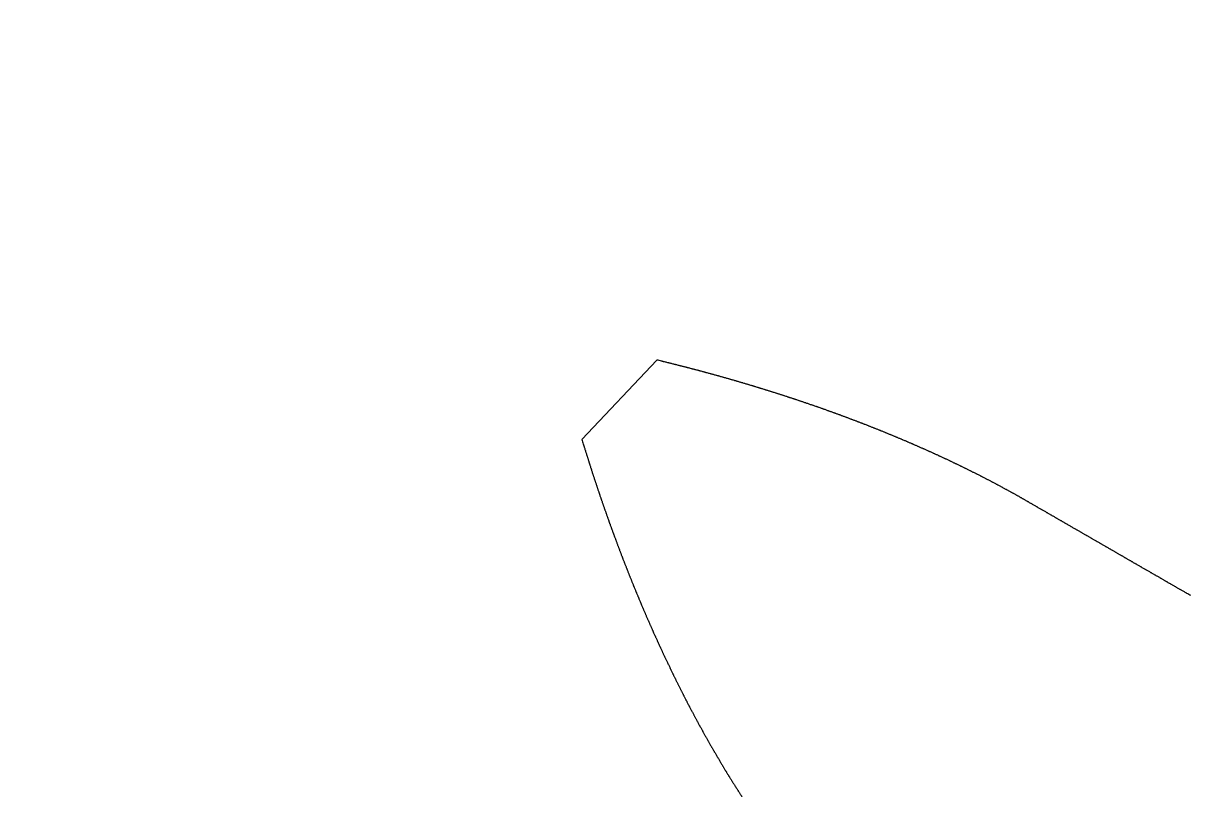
# Model space of a CAD drawing. Header units: millimetres. Extents: x -99 to 99, y -114 to 99.
# Drawn here: x -72.52 to -46.04, y 46.81 to 64.21 of the extents above; entities that cross this region are included whole.
import ezdxf

# ---------------------------------------------------------------- set-up
doc = ezdxf.new("R2010")
doc.units = ezdxf.units.MM

msp = doc.modelspace()

# ---------------------------------------------------------------- linework, layer by layer
at = {"color": 7, "linetype": 'Continuous', "lineweight": 25}
msp.add_line((-58.15, 56.567), (-59.852, 54.763), dxfattribs=at)
msp.add_circle((0, 0), 99, dxfattribs=at)
for points, knots in [([(-46.044, 51.22), (-46.073, 51.236), (-46.101, 51.253), (-46.129, 51.269), (-46.135, 51.273), (-46.148, 51.28), (-46.166, 51.291), (-46.179, 51.298), (-46.185, 51.302), (-46.204, 51.312), (-46.223, 51.323), (-46.242, 51.334), (-46.248, 51.338), (-46.26, 51.345), (-46.279, 51.356), (-46.292, 51.363), (-46.298, 51.367), (-46.317, 51.377), (-46.335, 51.388), (-46.354, 51.399), (-46.361, 51.403), (-46.373, 51.41), (-46.392, 51.421), (-46.404, 51.428), (-46.411, 51.432), (-46.429, 51.442), (-46.448, 51.453), (-46.467, 51.464), (-46.473, 51.468), (-46.486, 51.475), (-46.504, 51.486), (-46.517, 51.493), (-46.523, 51.497), (-46.542, 51.508), (-46.561, 51.518), (-46.58, 51.529), (-46.586, 51.533), (-46.598, 51.54), (-46.617, 51.551), (-46.63, 51.558), (-46.636, 51.562), (-46.655, 51.573), (-46.673, 51.583), (-46.692, 51.594), (-46.698, 51.598), (-46.711, 51.605), (-46.73, 51.616), (-46.742, 51.623), (-46.748, 51.627), (-46.767, 51.638), (-46.786, 51.648), (-46.805, 51.659), (-46.811, 51.663), (-46.823, 51.67), (-46.842, 51.681), (-46.855, 51.688), (-46.861, 51.692), (-46.88, 51.703), (-46.899, 51.713), (-46.917, 51.724), (-46.924, 51.728), (-46.936, 51.735), (-46.955, 51.746), (-46.967, 51.753), (-46.974, 51.757), (-46.992, 51.767), (-47.011, 51.778), (-47.03, 51.789), (-47.036, 51.793), (-47.049, 51.8), (-47.067, 51.811), (-47.08, 51.818), (-47.086, 51.822), (-47.105, 51.832), (-47.124, 51.843), (-47.142, 51.854), (-47.149, 51.858), (-47.161, 51.865), (-47.18, 51.876), (-47.192, 51.883), (-47.199, 51.887), (-47.217, 51.897), (-47.236, 51.908), (-47.255, 51.919), (-47.261, 51.923), (-47.274, 51.93), (-47.292, 51.941), (-47.305, 51.948), (-47.311, 51.952), (-47.33, 51.962), (-47.349, 51.973), (-47.367, 51.984), (-47.374, 51.988), (-47.386, 51.995), (-47.405, 52.006), (-47.417, 52.013), (-47.424, 52.016), (-47.442, 52.027), (-47.461, 52.038), (-47.48, 52.049), (-47.486, 52.053), (-47.499, 52.06), (-47.517, 52.071), (-47.53, 52.078), (-47.536, 52.081), (-47.555, 52.092), (-47.573, 52.103), (-47.592, 52.114), (-47.598, 52.117), (-47.611, 52.125), (-47.63, 52.135), (-47.642, 52.143), (-47.648, 52.146), (-47.667, 52.157), (-47.686, 52.168), (-47.705, 52.179), (-47.711, 52.182), (-47.723, 52.19), (-47.742, 52.2), (-47.755, 52.208), (-47.761, 52.211), (-47.78, 52.222), (-47.798, 52.233), (-47.817, 52.244), (-47.823, 52.247), (-47.836, 52.254), (-47.855, 52.265), (-47.867, 52.273), (-47.873, 52.276), (-47.892, 52.287), (-47.911, 52.298), (-47.929, 52.309), (-47.936, 52.312), (-47.948, 52.319), (-47.967, 52.33), (-47.979, 52.337), (-47.986, 52.341), (-48.004, 52.352), (-48.023, 52.363), (-48.042, 52.373), (-48.048, 52.377), (-48.061, 52.384), (-48.079, 52.395), (-48.092, 52.402), (-48.098, 52.406), (-48.117, 52.417), (-48.135, 52.427), (-48.154, 52.438), (-48.16, 52.442), (-48.173, 52.449), (-48.192, 52.46), (-48.204, 52.467), (-48.21, 52.471), (-48.229, 52.482), (-48.248, 52.492), (-48.266, 52.503), (-48.273, 52.507), (-48.285, 52.514), (-48.304, 52.525), (-48.316, 52.532), (-48.323, 52.536), (-48.341, 52.546), (-48.36, 52.557), (-48.379, 52.568), (-48.385, 52.572), (-48.397, 52.579), (-48.416, 52.59), (-48.429, 52.597), (-48.435, 52.6), (-48.454, 52.611), (-48.472, 52.622), (-48.491, 52.633), (-48.497, 52.636), (-48.51, 52.644), (-48.528, 52.654), (-48.541, 52.662), (-48.547, 52.665), (-48.566, 52.676), (-48.585, 52.687), (-48.603, 52.698), (-48.61, 52.701), (-48.622, 52.708), (-48.641, 52.719), (-48.653, 52.726), (-48.659, 52.73), (-48.678, 52.741), (-48.697, 52.752), (-48.716, 52.762), (-48.722, 52.766), (-48.734, 52.773), (-48.753, 52.784), (-48.765, 52.791), (-48.772, 52.795), (-48.79, 52.806), (-48.809, 52.816), (-48.828, 52.827), (-48.834, 52.831), (-48.846, 52.838), (-48.865, 52.849), (-48.878, 52.856), (-48.884, 52.86), (-48.903, 52.87), (-48.921, 52.881), (-48.94, 52.892), (-48.946, 52.896), (-48.959, 52.903), (-48.977, 52.914), (-48.99, 52.921), (-48.996, 52.924), (-49.015, 52.935), (-49.034, 52.946), (-49.052, 52.957), (-49.058, 52.96), (-49.071, 52.968), (-49.09, 52.978), (-49.102, 52.986), (-49.108, 52.989), (-49.127, 53), (-49.146, 53.011), (-49.164, 53.022), (-49.171, 53.025), (-49.183, 53.032), (-49.202, 53.043), (-49.214, 53.05), (-49.22, 53.054), (-49.239, 53.065), (-49.258, 53.076), (-49.277, 53.086), (-49.283, 53.09), (-49.295, 53.097), (-49.314, 53.108), (-49.326, 53.115), (-49.333, 53.119), (-49.351, 53.129), (-49.37, 53.14), (-49.389, 53.151), (-49.395, 53.155), (-49.407, 53.162), (-49.426, 53.173), (-49.438, 53.18), (-49.445, 53.183), (-49.463, 53.194), (-49.482, 53.205), (-49.501, 53.216), (-49.507, 53.219), (-49.519, 53.227), (-49.538, 53.237), (-49.551, 53.245), (-49.557, 53.248), (-49.576, 53.259), (-49.594, 53.27), (-49.613, 53.28), (-49.619, 53.284), (-49.632, 53.291), (-49.65, 53.302), (-49.663, 53.309), (-49.669, 53.313), (-49.688, 53.324), (-49.706, 53.334), (-49.725, 53.345), (-49.731, 53.349), (-49.744, 53.356), (-49.762, 53.367), (-49.775, 53.374), (-49.781, 53.377), (-49.8, 53.388), (-49.819, 53.399), (-49.837, 53.41), (-49.843, 53.413), (-49.856, 53.42), (-49.875, 53.431), (-49.887, 53.438), (-49.894, 53.442), (-49.912, 53.452), (-49.931, 53.463), (-49.95, 53.474), (-49.956, 53.477), (-49.969, 53.484), (-49.988, 53.495), (-50, 53.502), (-50.007, 53.506), (-50.026, 53.516), (-50.044, 53.527), (-50.063, 53.537), (-50.07, 53.541), (-50.082, 53.548), (-50.101, 53.558), (-50.114, 53.565), (-50.12, 53.569), (-50.139, 53.579), (-50.158, 53.59), (-50.177, 53.6), (-50.184, 53.604), (-50.196, 53.611), (-50.215, 53.621), (-50.228, 53.628), (-50.234, 53.631), (-50.253, 53.642), (-50.273, 53.652), (-50.292, 53.662), (-50.298, 53.666), (-50.311, 53.673), (-50.33, 53.683), (-50.343, 53.69), (-50.349, 53.693), (-50.368, 53.704), (-50.387, 53.714), (-50.407, 53.724), (-50.413, 53.728), (-50.426, 53.735), (-50.445, 53.745), (-50.458, 53.752), (-50.464, 53.755), (-50.484, 53.765), (-50.503, 53.775), (-50.522, 53.786), (-50.529, 53.789), (-50.541, 53.796), (-50.561, 53.806), (-50.574, 53.813), (-50.58, 53.816), (-50.6, 53.826), (-50.619, 53.836), (-50.638, 53.846), (-50.645, 53.85), (-50.658, 53.856), (-50.677, 53.866), (-50.69, 53.873), (-50.696, 53.877), (-50.716, 53.887), (-50.735, 53.897), (-50.755, 53.907), (-50.761, 53.91), (-50.774, 53.917), (-50.794, 53.927), (-50.807, 53.933), (-50.813, 53.936), (-50.833, 53.946), (-50.852, 53.956), (-50.872, 53.966), (-50.878, 53.97), (-50.891, 53.976), (-50.911, 53.986), (-50.924, 53.993), (-50.931, 53.996), (-50.95, 54.006), (-50.97, 54.016), (-50.989, 54.025), (-50.996, 54.029), (-51.009, 54.035), (-51.029, 54.045), (-51.042, 54.052), (-51.048, 54.055), (-51.068, 54.065), (-51.088, 54.074), (-51.108, 54.084), (-51.114, 54.087), (-51.127, 54.094), (-51.147, 54.104), (-51.16, 54.11), (-51.167, 54.113), (-51.187, 54.123), (-51.206, 54.133), (-51.226, 54.142), (-51.233, 54.146), (-51.246, 54.152), (-51.266, 54.162), (-51.279, 54.168), (-51.286, 54.171), (-51.305, 54.181), (-51.325, 54.19), (-51.345, 54.2), (-51.352, 54.203), (-51.365, 54.21), (-51.385, 54.219), (-51.398, 54.226), (-51.405, 54.229), (-51.425, 54.238), (-51.445, 54.248), (-51.465, 54.257), (-51.471, 54.26), (-51.485, 54.267), (-51.505, 54.276), (-51.518, 54.282), (-51.525, 54.286), (-51.545, 54.295), (-51.565, 54.304), (-51.585, 54.314), (-51.591, 54.317), (-51.605, 54.323), (-51.625, 54.333), (-51.638, 54.339), (-51.645, 54.342), (-51.665, 54.351), (-51.685, 54.361), (-51.705, 54.37), (-51.712, 54.373), (-51.725, 54.379), (-51.746, 54.389), (-51.759, 54.395), (-51.766, 54.398), (-51.786, 54.407), (-51.806, 54.417), (-51.826, 54.426), (-51.833, 54.429), (-51.846, 54.435), (-51.867, 54.444), (-51.88, 54.45), (-51.887, 54.453), (-51.907, 54.463), (-51.927, 54.472), (-51.948, 54.481), (-51.954, 54.484), (-51.968, 54.49), (-51.988, 54.499), (-52.002, 54.505), (-52.009, 54.508), (-52.029, 54.518), (-52.049, 54.527), (-52.07, 54.536), (-52.076, 54.539), (-52.09, 54.545), (-52.11, 54.554), (-52.124, 54.56), (-52.131, 54.563), (-52.151, 54.572), (-52.172, 54.581), (-52.192, 54.59), (-52.199, 54.593), (-52.212, 54.599), (-52.233, 54.608), (-52.247, 54.614), (-52.253, 54.617), (-52.274, 54.626), (-52.294, 54.635), (-52.315, 54.644), (-52.322, 54.647), (-52.335, 54.653), (-52.356, 54.662), (-52.37, 54.668), (-52.376, 54.67), (-52.397, 54.679), (-52.417, 54.688), (-52.438, 54.697), (-52.445, 54.7), (-52.459, 54.706), (-52.479, 54.715), (-52.493, 54.721), (-52.5, 54.724), (-52.52, 54.732), (-52.541, 54.741), (-52.562, 54.75), (-52.569, 54.753), (-52.582, 54.759), (-52.603, 54.767), (-52.617, 54.773), (-52.624, 54.776), (-52.644, 54.785), (-52.665, 54.794), (-52.686, 54.802), (-52.693, 54.805), (-52.707, 54.811), (-52.727, 54.82), (-52.741, 54.825), (-52.748, 54.828), (-52.769, 54.837), (-52.79, 54.845), (-52.81, 54.854), (-52.817, 54.857), (-52.831, 54.863), (-52.852, 54.871), (-52.866, 54.877), (-52.873, 54.88), (-52.894, 54.888), (-52.915, 54.897), (-52.935, 54.906), (-52.942, 54.908), (-52.956, 54.914), (-52.977, 54.923), (-52.991, 54.928), (-52.998, 54.931), (-53.019, 54.94), (-53.04, 54.948), (-53.061, 54.956), (-53.068, 54.959), (-53.082, 54.965), (-53.103, 54.973), (-53.117, 54.979), (-53.124, 54.982), (-53.145, 54.99), (-53.166, 54.999), (-53.187, 55.007), (-53.194, 55.01), (-53.208, 55.015), (-53.229, 55.024), (-53.243, 55.029), (-53.25, 55.032), (-53.271, 55.04), (-53.292, 55.049), (-53.313, 55.057), (-53.32, 55.06), (-53.334, 55.065), (-53.355, 55.074), (-53.369, 55.079), (-53.376, 55.082), (-53.397, 55.09), (-53.419, 55.098), (-53.44, 55.107), (-53.447, 55.109), (-53.461, 55.115), (-53.482, 55.123), (-53.496, 55.128), (-53.503, 55.131), (-53.524, 55.139), (-53.546, 55.147), (-53.567, 55.156), (-53.574, 55.158), (-53.588, 55.164), (-53.609, 55.172), (-53.623, 55.177), (-53.631, 55.18), (-53.652, 55.188), (-53.673, 55.196), (-53.694, 55.204), (-53.701, 55.207), (-53.716, 55.212), (-53.737, 55.22), (-53.751, 55.226), (-53.758, 55.228), (-53.78, 55.236), (-53.801, 55.244), (-53.822, 55.252), (-53.829, 55.255), (-53.844, 55.26), (-53.865, 55.268), (-53.879, 55.274), (-53.886, 55.276), (-53.908, 55.284), (-53.929, 55.292), (-53.951, 55.3), (-53.958, 55.303), (-53.972, 55.308), (-53.993, 55.316), (-54.008, 55.321), (-54.015, 55.324), (-54.036, 55.332), (-54.058, 55.34), (-54.079, 55.347), (-54.086, 55.35), (-54.101, 55.355), (-54.122, 55.363), (-54.137, 55.368), (-54.144, 55.371), (-54.165, 55.379), (-54.187, 55.386), (-54.208, 55.394), (-54.216, 55.397), (-54.23, 55.402), (-54.252, 55.41), (-54.266, 55.415), (-54.273, 55.417), (-54.295, 55.425), (-54.316, 55.433), (-54.338, 55.441), (-54.345, 55.443), (-54.36, 55.448), (-54.381, 55.456), (-54.396, 55.461), (-54.403, 55.464), (-54.425, 55.471), (-54.446, 55.479), (-54.468, 55.486), (-54.475, 55.489), (-54.49, 55.494), (-54.511, 55.502), (-54.526, 55.507), (-54.533, 55.509), (-54.555, 55.517), (-54.576, 55.524), (-54.598, 55.532), (-54.605, 55.534), (-54.62, 55.539), (-54.642, 55.547), (-54.656, 55.552), (-54.664, 55.554), (-54.685, 55.562), (-54.707, 55.569), (-54.729, 55.577), (-54.736, 55.579), (-54.751, 55.584), (-54.773, 55.592), (-54.787, 55.597), (-54.794, 55.599), (-54.816, 55.607), (-54.838, 55.614), (-54.86, 55.621), (-54.867, 55.624), (-54.882, 55.629), (-54.904, 55.636), (-54.918, 55.641), (-54.926, 55.644), (-54.948, 55.651), (-54.97, 55.658), (-54.991, 55.666), (-54.999, 55.668), (-55.013, 55.673), (-55.035, 55.68), (-55.05, 55.685), (-55.057, 55.687), (-55.079, 55.695), (-55.101, 55.702), (-55.123, 55.709), (-55.131, 55.712), (-55.145, 55.716), (-55.167, 55.724), (-55.182, 55.729), (-55.189, 55.731), (-55.211, 55.738), (-55.234, 55.745), (-55.256, 55.752), (-55.263, 55.755), (-55.278, 55.76), (-55.3, 55.767), (-55.314, 55.772), (-55.322, 55.774), (-55.344, 55.781), (-55.366, 55.788), (-55.388, 55.795), (-55.396, 55.798), (-55.41, 55.802), (-55.432, 55.809), (-55.447, 55.814), (-55.455, 55.816), (-55.477, 55.823), (-55.499, 55.831), (-55.521, 55.838), (-55.529, 55.84), (-55.543, 55.845), (-55.566, 55.852), (-55.58, 55.856), (-55.588, 55.859), (-55.61, 55.866), (-55.632, 55.872), (-55.654, 55.879), (-55.662, 55.882), (-55.677, 55.886), (-55.699, 55.893), (-55.714, 55.898), (-55.721, 55.9), (-55.744, 55.907), (-55.766, 55.914), (-55.788, 55.921), (-55.796, 55.923), (-55.811, 55.928), (-55.833, 55.935), (-55.848, 55.939), (-55.855, 55.941), (-55.878, 55.948), (-55.9, 55.955), (-55.922, 55.962), (-55.93, 55.964), (-55.945, 55.969), (-55.967, 55.975), (-55.982, 55.98), (-55.989, 55.982), (-56.012, 55.989), (-56.034, 55.996), (-56.057, 56.002), (-56.064, 56.005), (-56.079, 56.009), (-56.102, 56.016), (-56.117, 56.02), (-56.124, 56.023), (-56.147, 56.029), (-56.169, 56.036), (-56.192, 56.043), (-56.199, 56.045), (-56.214, 56.049), (-56.237, 56.056), (-56.252, 56.06), (-56.259, 56.062), (-56.282, 56.069), (-56.304, 56.076), (-56.327, 56.082), (-56.334, 56.084), (-56.349, 56.089), (-56.372, 56.095), (-56.387, 56.1), (-56.394, 56.102), (-56.417, 56.108), (-56.44, 56.115), (-56.462, 56.121), (-56.47, 56.124), (-56.485, 56.128), (-56.507, 56.134), (-56.523, 56.139), (-56.53, 56.141), (-56.553, 56.147), (-56.575, 56.154), (-56.598, 56.16), (-56.606, 56.162), (-56.621, 56.167), (-56.643, 56.173), (-56.659, 56.177), (-56.666, 56.179), (-56.689, 56.186), (-56.712, 56.192), (-56.734, 56.199), (-56.742, 56.201), (-56.757, 56.205), (-56.78, 56.211), (-56.795, 56.216), (-56.803, 56.218), (-56.825, 56.224), (-56.848, 56.23), (-56.871, 56.237), (-56.879, 56.239), (-56.894, 56.243), (-56.917, 56.249), (-56.932, 56.253), (-56.939, 56.255), (-56.962, 56.262), (-56.985, 56.268), (-57.008, 56.274), (-57.015, 56.276), (-57.031, 56.28), (-57.054, 56.286), (-57.069, 56.291), (-57.076, 56.293), (-57.099, 56.299), (-57.122, 56.305), (-57.145, 56.311), (-57.153, 56.313), (-57.168, 56.317), (-57.191, 56.323), (-57.206, 56.327), (-57.214, 56.329), (-57.237, 56.336), (-57.26, 56.342), (-57.283, 56.348), (-57.29, 56.35), (-57.306, 56.354), (-57.329, 56.36), (-57.344, 56.364), (-57.352, 56.366), (-57.375, 56.372), (-57.398, 56.378), (-57.421, 56.384), (-57.428, 56.386), (-57.444, 56.39), (-57.467, 56.396), (-57.482, 56.4), (-57.49, 56.402), (-57.513, 56.408), (-57.536, 56.414), (-57.559, 56.42), (-57.567, 56.422), (-57.582, 56.426), (-57.605, 56.431), (-57.621, 56.435), (-57.628, 56.437), (-57.651, 56.443), (-57.675, 56.449), (-57.698, 56.455), (-57.705, 56.457), (-57.721, 56.461), (-57.744, 56.467), (-57.759, 56.47), (-57.767, 56.472), (-57.79, 56.478), (-57.813, 56.484), (-57.837, 56.49), (-57.844, 56.492), (-57.86, 56.496), (-57.883, 56.501), (-57.898, 56.505), (-57.906, 56.507), (-57.929, 56.513), (-57.953, 56.518), (-57.976, 56.524), (-57.984, 56.526), (-57.999, 56.53), (-58.022, 56.536), (-58.038, 56.539), (-58.046, 56.541), (-58.081, 56.55), (-58.116, 56.558), (-58.15, 56.567)], [0, 0, 0, 0, 0.007338, 0.007338, 0.007338, 0.008969, 0.010599, 0.01223, 0.01223, 0.01223, 0.017121, 0.017121, 0.017121, 0.018752, 0.020382, 0.022012, 0.022012, 0.022012, 0.026903, 0.026903, 0.026903, 0.028533, 0.030162, 0.031792, 0.031792, 0.031792, 0.036682, 0.036682, 0.036682, 0.038312, 0.039941, 0.041571, 0.041571, 0.041571, 0.046459, 0.046459, 0.046459, 0.048089, 0.049718, 0.051347, 0.051347, 0.051347, 0.056235, 0.056235, 0.056235, 0.057864, 0.059493, 0.061122, 0.061122, 0.061122, 0.066009, 0.066009, 0.066009, 0.067638, 0.069267, 0.070895, 0.070895, 0.070895, 0.075781, 0.075781, 0.075781, 0.07741, 0.079038, 0.080667, 0.080667, 0.080667, 0.085551, 0.085551, 0.085551, 0.08718, 0.088808, 0.090436, 0.090436, 0.090436, 0.09532, 0.09532, 0.09532, 0.096948, 0.098576, 0.100204, 0.100204, 0.100204, 0.105087, 0.105087, 0.105087, 0.106714, 0.108342, 0.10997, 0.10997, 0.10997, 0.114852, 0.114852, 0.114852, 0.116479, 0.118106, 0.119734, 0.119734, 0.119734, 0.124615, 0.124615, 0.124615, 0.126242, 0.127869, 0.129496, 0.129496, 0.129496, 0.134377, 0.134377, 0.134377, 0.136003, 0.13763, 0.139257, 0.139257, 0.139257, 0.144137, 0.144137, 0.144137, 0.145763, 0.147389, 0.149016, 0.149016, 0.149016, 0.153895, 0.153895, 0.153895, 0.155521, 0.157147, 0.158773, 0.158773, 0.158773, 0.163651, 0.163651, 0.163651, 0.165277, 0.166903, 0.168529, 0.168529, 0.168529, 0.173406, 0.173406, 0.173406, 0.175031, 0.176657, 0.178283, 0.178283, 0.178283, 0.183159, 0.183159, 0.183159, 0.184784, 0.18641, 0.188035, 0.188035, 0.188035, 0.19291, 0.19291, 0.19291, 0.194535, 0.19616, 0.197785, 0.197785, 0.197785, 0.20266, 0.20266, 0.20266, 0.204285, 0.20591, 0.207534, 0.207534, 0.207534, 0.212408, 0.212408, 0.212408, 0.214033, 0.215657, 0.217282, 0.217282, 0.217282, 0.222155, 0.222155, 0.222155, 0.223779, 0.225403, 0.227027, 0.227027, 0.227027, 0.231899, 0.231899, 0.231899, 0.233523, 0.235147, 0.236771, 0.236771, 0.236771, 0.241643, 0.241643, 0.241643, 0.243266, 0.24489, 0.246514, 0.246514, 0.246514, 0.251384, 0.251384, 0.251384, 0.253007, 0.254631, 0.256254, 0.256254, 0.256254, 0.261124, 0.261124, 0.261124, 0.262747, 0.26437, 0.265993, 0.265993, 0.265993, 0.270862, 0.270862, 0.270862, 0.272485, 0.274108, 0.275731, 0.275731, 0.275731, 0.280599, 0.280599, 0.280599, 0.282222, 0.283844, 0.285467, 0.285467, 0.285467, 0.290334, 0.290334, 0.290334, 0.291957, 0.293579, 0.295201, 0.295201, 0.295201, 0.300068, 0.300068, 0.300068, 0.30169, 0.303312, 0.304934, 0.304934, 0.304934, 0.3098, 0.3098, 0.3098, 0.311422, 0.313044, 0.314665, 0.314665, 0.314665, 0.31953, 0.31953, 0.31953, 0.321153, 0.322775, 0.324397, 0.324397, 0.324397, 0.329266, 0.329266, 0.329266, 0.33089, 0.332514, 0.334138, 0.334138, 0.334138, 0.339015, 0.339015, 0.339015, 0.340642, 0.342269, 0.343896, 0.343896, 0.343896, 0.348781, 0.348781, 0.348781, 0.350411, 0.35204, 0.35367, 0.35367, 0.35367, 0.358563, 0.358563, 0.358563, 0.360196, 0.361828, 0.363461, 0.363461, 0.363461, 0.368362, 0.368362, 0.368362, 0.369997, 0.371632, 0.373268, 0.373268, 0.373268, 0.378177, 0.378177, 0.378177, 0.379815, 0.381453, 0.383091, 0.383091, 0.383091, 0.388009, 0.388009, 0.388009, 0.38965, 0.391291, 0.392931, 0.392931, 0.392931, 0.397858, 0.397858, 0.397858, 0.399501, 0.401145, 0.402788, 0.402788, 0.402788, 0.407722, 0.407722, 0.407722, 0.409369, 0.411015, 0.412661, 0.412661, 0.412661, 0.417604, 0.417604, 0.417604, 0.419253, 0.420902, 0.422551, 0.422551, 0.422551, 0.427502, 0.427502, 0.427502, 0.429153, 0.430805, 0.432457, 0.432457, 0.432457, 0.437416, 0.437416, 0.437416, 0.439071, 0.440725, 0.442379, 0.442379, 0.442379, 0.447347, 0.447347, 0.447347, 0.449004, 0.450661, 0.452319, 0.452319, 0.452319, 0.457294, 0.457294, 0.457294, 0.458954, 0.460614, 0.462274, 0.462274, 0.462274, 0.467258, 0.467258, 0.467258, 0.468921, 0.470584, 0.472246, 0.472246, 0.472246, 0.477239, 0.477239, 0.477239, 0.478904, 0.480569, 0.482235, 0.482235, 0.482235, 0.487235, 0.487235, 0.487235, 0.488904, 0.490572, 0.49224, 0.49224, 0.49224, 0.497249, 0.497249, 0.497249, 0.49892, 0.500591, 0.502262, 0.502262, 0.502262, 0.507279, 0.507279, 0.507279, 0.508952, 0.510626, 0.5123, 0.5123, 0.5123, 0.517325, 0.517325, 0.517325, 0.519002, 0.520678, 0.522354, 0.522354, 0.522354, 0.527388, 0.527388, 0.527388, 0.529067, 0.530746, 0.532426, 0.532426, 0.532426, 0.537467, 0.537467, 0.537467, 0.539149, 0.540831, 0.542513, 0.542513, 0.542513, 0.547563, 0.547563, 0.547563, 0.549248, 0.550933, 0.552617, 0.552617, 0.552617, 0.557676, 0.557676, 0.557676, 0.559363, 0.561051, 0.562738, 0.562738, 0.562738, 0.567805, 0.567805, 0.567805, 0.569495, 0.571185, 0.572875, 0.572875, 0.572875, 0.57795, 0.57795, 0.57795, 0.579643, 0.581336, 0.583029, 0.583029, 0.583029, 0.588112, 0.588112, 0.588112, 0.589808, 0.591503, 0.593199, 0.593199, 0.593199, 0.59829, 0.59829, 0.59829, 0.599989, 0.601687, 0.603386, 0.603386, 0.603386, 0.608485, 0.608485, 0.608485, 0.610186, 0.611888, 0.613589, 0.613589, 0.613589, 0.618697, 0.618697, 0.618697, 0.620401, 0.622105, 0.623808, 0.623808, 0.623808, 0.628924, 0.628924, 0.628924, 0.630631, 0.632338, 0.634045, 0.634045, 0.634045, 0.639169, 0.639169, 0.639169, 0.640878, 0.642588, 0.644297, 0.644297, 0.644297, 0.64943, 0.64943, 0.64943, 0.651142, 0.652854, 0.654566, 0.654566, 0.654566, 0.659707, 0.659707, 0.659707, 0.661422, 0.663137, 0.664852, 0.664852, 0.664852, 0.670001, 0.670001, 0.670001, 0.671719, 0.673437, 0.675154, 0.675154, 0.675154, 0.680312, 0.680312, 0.680312, 0.682032, 0.683753, 0.685473, 0.685473, 0.685473, 0.690638, 0.690638, 0.690638, 0.692362, 0.694085, 0.695808, 0.695808, 0.695808, 0.700982, 0.700982, 0.700982, 0.702708, 0.704434, 0.70616, 0.70616, 0.70616, 0.711342, 0.711342, 0.711342, 0.713071, 0.714799, 0.716528, 0.716528, 0.716528, 0.721718, 0.721718, 0.721718, 0.72345, 0.725181, 0.726913, 0.726913, 0.726913, 0.732111, 0.732111, 0.732111, 0.733845, 0.73558, 0.737314, 0.737314, 0.737314, 0.742521, 0.742521, 0.742521, 0.744258, 0.745995, 0.747732, 0.747732, 0.747732, 0.752947, 0.752947, 0.752947, 0.754686, 0.756426, 0.758166, 0.758166, 0.758166, 0.763389, 0.763389, 0.763389, 0.765131, 0.766874, 0.768616, 0.768616, 0.768616, 0.773848, 0.773848, 0.773848, 0.775593, 0.777338, 0.779084, 0.779084, 0.779084, 0.784323, 0.784323, 0.784323, 0.786071, 0.787819, 0.789567, 0.789567, 0.789567, 0.794815, 0.794815, 0.794815, 0.796566, 0.798317, 0.800067, 0.800067, 0.800067, 0.805324, 0.805324, 0.805324, 0.807077, 0.808831, 0.810584, 0.810584, 0.810584, 0.815849, 0.815849, 0.815849, 0.817605, 0.819361, 0.821117, 0.821117, 0.821117, 0.82639, 0.82639, 0.82639, 0.828149, 0.829908, 0.831667, 0.831667, 0.831667, 0.836948, 0.836948, 0.836948, 0.83871, 0.840472, 0.842233, 0.842233, 0.842233, 0.847523, 0.847523, 0.847523, 0.849287, 0.851052, 0.852816, 0.852816, 0.852816, 0.858114, 0.858114, 0.858114, 0.859881, 0.861648, 0.863415, 0.863415, 0.863415, 0.868721, 0.868721, 0.868721, 0.870491, 0.872261, 0.874031, 0.874031, 0.874031, 0.879345, 0.879345, 0.879345, 0.881118, 0.88289, 0.884663, 0.884663, 0.884663, 0.889985, 0.889985, 0.889985, 0.891761, 0.893536, 0.895312, 0.895312, 0.895312, 0.900642, 0.900642, 0.900642, 0.902421, 0.904199, 0.905977, 0.905977, 0.905977, 0.911316, 0.911316, 0.911316, 0.913097, 0.914878, 0.916659, 0.916659, 0.916659, 0.922006, 0.922006, 0.922006, 0.92379, 0.925573, 0.927357, 0.927357, 0.927357, 0.932712, 0.932712, 0.932712, 0.934499, 0.936285, 0.938072, 0.938072, 0.938072, 0.943435, 0.943435, 0.943435, 0.945224, 0.947014, 0.948803, 0.948803, 0.948803, 0.954175, 0.954175, 0.954175, 0.955967, 0.957759, 0.959551, 0.959551, 0.959551, 0.964931, 0.964931, 0.964931, 0.966725, 0.96852, 0.970315, 0.970315, 0.970315, 0.975703, 0.975703, 0.975703, 0.977501, 0.979298, 0.981096, 0.981096, 0.981096, 0.986492, 0.986492, 0.986492, 0.988292, 0.990093, 0.991893, 0.991893, 0.991893, 1, 1, 1, 1]), ([(-59.852, 54.763), (-59.842, 54.729), (-59.831, 54.694), (-59.821, 54.66), (-59.818, 54.652), (-59.814, 54.637), (-59.807, 54.614), (-59.802, 54.599), (-59.8, 54.591), (-59.792, 54.568), (-59.785, 54.546), (-59.778, 54.523), (-59.776, 54.515), (-59.771, 54.5), (-59.764, 54.477), (-59.759, 54.462), (-59.757, 54.454), (-59.75, 54.431), (-59.743, 54.409), (-59.736, 54.386), (-59.733, 54.378), (-59.729, 54.363), (-59.721, 54.34), (-59.717, 54.325), (-59.714, 54.317), (-59.707, 54.295), (-59.7, 54.272), (-59.693, 54.249), (-59.69, 54.242), (-59.685, 54.227), (-59.678, 54.204), (-59.673, 54.189), (-59.671, 54.181), (-59.664, 54.158), (-59.656, 54.136), (-59.649, 54.113), (-59.647, 54.106), (-59.642, 54.09), (-59.635, 54.068), (-59.63, 54.053), (-59.627, 54.045), (-59.62, 54.022), (-59.613, 54), (-59.605, 53.977), (-59.603, 53.97), (-59.598, 53.955), (-59.59, 53.932), (-59.586, 53.917), (-59.583, 53.909), (-59.576, 53.887), (-59.568, 53.864), (-59.561, 53.842), (-59.558, 53.834), (-59.553, 53.819), (-59.546, 53.797), (-59.541, 53.782), (-59.538, 53.774), (-59.531, 53.752), (-59.524, 53.729), (-59.516, 53.707), (-59.514, 53.699), (-59.509, 53.684), (-59.501, 53.662), (-59.496, 53.647), (-59.494, 53.639), (-59.486, 53.617), (-59.478, 53.594), (-59.471, 53.572), (-59.468, 53.565), (-59.463, 53.55), (-59.456, 53.527), (-59.451, 53.512), (-59.448, 53.505), (-59.441, 53.482), (-59.433, 53.46), (-59.425, 53.438), (-59.423, 53.43), (-59.418, 53.415), (-59.41, 53.393), (-59.405, 53.378), (-59.402, 53.371), (-59.395, 53.348), (-59.387, 53.326), (-59.379, 53.304), (-59.377, 53.296), (-59.372, 53.281), (-59.364, 53.259), (-59.359, 53.244), (-59.356, 53.237), (-59.348, 53.215), (-59.341, 53.192), (-59.333, 53.17), (-59.33, 53.163), (-59.325, 53.148), (-59.317, 53.126), (-59.312, 53.111), (-59.31, 53.104), (-59.302, 53.081), (-59.294, 53.059), (-59.286, 53.037), (-59.283, 53.03), (-59.278, 53.015), (-59.27, 52.993), (-59.265, 52.978), (-59.262, 52.971), (-59.255, 52.948), (-59.247, 52.926), (-59.239, 52.904), (-59.236, 52.897), (-59.231, 52.882), (-59.223, 52.86), (-59.218, 52.845), (-59.215, 52.838), (-59.207, 52.816), (-59.199, 52.794), (-59.191, 52.772), (-59.188, 52.764), (-59.183, 52.75), (-59.175, 52.728), (-59.17, 52.713), (-59.167, 52.706), (-59.159, 52.684), (-59.151, 52.662), (-59.143, 52.64), (-59.14, 52.632), (-59.135, 52.618), (-59.127, 52.596), (-59.121, 52.581), (-59.119, 52.574), (-59.111, 52.552), (-59.103, 52.53), (-59.094, 52.508), (-59.092, 52.501), (-59.086, 52.486), (-59.078, 52.464), (-59.073, 52.45), (-59.07, 52.442), (-59.062, 52.42), (-59.054, 52.399), (-59.046, 52.377), (-59.043, 52.369), (-59.037, 52.355), (-59.029, 52.333), (-59.024, 52.319), (-59.021, 52.311), (-59.013, 52.289), (-59.004, 52.268), (-58.996, 52.246), (-58.993, 52.239), (-58.988, 52.224), (-58.98, 52.202), (-58.974, 52.188), (-58.971, 52.181), (-58.963, 52.159), (-58.955, 52.137), (-58.946, 52.115), (-58.944, 52.108), (-58.938, 52.094), (-58.93, 52.072), (-58.924, 52.057), (-58.921, 52.05), (-58.913, 52.029), (-58.905, 52.007), (-58.896, 51.985), (-58.893, 51.978), (-58.888, 51.964), (-58.879, 51.942), (-58.874, 51.928), (-58.871, 51.92), (-58.862, 51.899), (-58.854, 51.877), (-58.846, 51.856), (-58.843, 51.848), (-58.837, 51.834), (-58.829, 51.812), (-58.823, 51.798), (-58.82, 51.791), (-58.812, 51.769), (-58.803, 51.748), (-58.795, 51.726), (-58.792, 51.719), (-58.786, 51.705), (-58.777, 51.683), (-58.772, 51.669), (-58.769, 51.662), (-58.76, 51.64), (-58.752, 51.619), (-58.743, 51.597), (-58.74, 51.59), (-58.734, 51.576), (-58.726, 51.555), (-58.72, 51.54), (-58.717, 51.533), (-58.709, 51.512), (-58.7, 51.49), (-58.691, 51.469), (-58.688, 51.462), (-58.683, 51.448), (-58.674, 51.426), (-58.668, 51.412), (-58.665, 51.405), (-58.656, 51.384), (-58.648, 51.362), (-58.639, 51.341), (-58.636, 51.334), (-58.63, 51.32), (-58.621, 51.298), (-58.615, 51.284), (-58.613, 51.277), (-58.604, 51.256), (-58.595, 51.234), (-58.586, 51.213), (-58.583, 51.206), (-58.577, 51.192), (-58.568, 51.171), (-58.563, 51.157), (-58.56, 51.15), (-58.551, 51.128), (-58.542, 51.107), (-58.533, 51.086), (-58.53, 51.079), (-58.524, 51.065), (-58.515, 51.044), (-58.509, 51.03), (-58.506, 51.022), (-58.497, 51.001), (-58.488, 50.98), (-58.479, 50.959), (-58.476, 50.952), (-58.47, 50.938), (-58.461, 50.917), (-58.455, 50.903), (-58.452, 50.896), (-58.443, 50.875), (-58.434, 50.854), (-58.425, 50.833), (-58.422, 50.826), (-58.416, 50.812), (-58.407, 50.791), (-58.401, 50.777), (-58.398, 50.77), (-58.389, 50.749), (-58.38, 50.728), (-58.371, 50.707), (-58.368, 50.7), (-58.362, 50.686), (-58.353, 50.665), (-58.347, 50.651), (-58.343, 50.644), (-58.334, 50.623), (-58.325, 50.602), (-58.316, 50.581), (-58.313, 50.574), (-58.307, 50.56), (-58.298, 50.539), (-58.291, 50.526), (-58.288, 50.519), (-58.279, 50.498), (-58.27, 50.477), (-58.261, 50.456), (-58.258, 50.449), (-58.251, 50.435), (-58.242, 50.414), (-58.236, 50.401), (-58.233, 50.394), (-58.224, 50.373), (-58.214, 50.352), (-58.205, 50.331), (-58.202, 50.324), (-58.196, 50.311), (-58.186, 50.29), (-58.18, 50.276), (-58.177, 50.269), (-58.168, 50.248), (-58.158, 50.228), (-58.149, 50.207), (-58.146, 50.2), (-58.139, 50.186), (-58.13, 50.166), (-58.124, 50.152), (-58.121, 50.145), (-58.111, 50.125), (-58.102, 50.104), (-58.092, 50.083), (-58.089, 50.076), (-58.083, 50.063), (-58.073, 50.042), (-58.067, 50.028), (-58.064, 50.022), (-58.054, 50.001), (-58.045, 49.98), (-58.035, 49.96), (-58.032, 49.953), (-58.026, 49.939), (-58.016, 49.919), (-58.01, 49.905), (-58.006, 49.898), (-57.997, 49.878), (-57.987, 49.857), (-57.978, 49.837), (-57.974, 49.83), (-57.968, 49.817), (-57.958, 49.796), (-57.952, 49.782), (-57.949, 49.776), (-57.939, 49.755), (-57.929, 49.735), (-57.92, 49.714), (-57.916, 49.708), (-57.91, 49.694), (-57.9, 49.674), (-57.894, 49.66), (-57.891, 49.653), (-57.881, 49.633), (-57.871, 49.613), (-57.861, 49.592), (-57.858, 49.586), (-57.852, 49.572), (-57.842, 49.552), (-57.835, 49.538), (-57.832, 49.532), (-57.822, 49.511), (-57.812, 49.491), (-57.803, 49.471), (-57.799, 49.464), (-57.793, 49.451), (-57.783, 49.43), (-57.776, 49.417), (-57.773, 49.41), (-57.763, 49.39), (-57.753, 49.37), (-57.743, 49.35), (-57.74, 49.343), (-57.733, 49.33), (-57.723, 49.309), (-57.717, 49.296), (-57.713, 49.289), (-57.703, 49.269), (-57.694, 49.249), (-57.684, 49.229), (-57.68, 49.222), (-57.674, 49.209), (-57.664, 49.189), (-57.657, 49.176), (-57.654, 49.169), (-57.643, 49.149), (-57.633, 49.129), (-57.623, 49.109), (-57.62, 49.102), (-57.613, 49.089), (-57.603, 49.069), (-57.597, 49.056), (-57.593, 49.049), (-57.583, 49.029), (-57.573, 49.009), (-57.563, 48.989), (-57.559, 48.983), (-57.553, 48.969), (-57.543, 48.949), (-57.536, 48.936), (-57.532, 48.93), (-57.522, 48.91), (-57.512, 48.89), (-57.502, 48.87), (-57.498, 48.863), (-57.492, 48.85), (-57.481, 48.83), (-57.474, 48.817), (-57.471, 48.811), (-57.461, 48.791), (-57.451, 48.771), (-57.44, 48.751), (-57.437, 48.745), (-57.43, 48.731), (-57.42, 48.712), (-57.413, 48.699), (-57.409, 48.692), (-57.399, 48.672), (-57.389, 48.653), (-57.378, 48.633), (-57.375, 48.626), (-57.368, 48.613), (-57.358, 48.594), (-57.351, 48.581), (-57.347, 48.574), (-57.337, 48.554), (-57.326, 48.535), (-57.316, 48.515), (-57.312, 48.509), (-57.305, 48.496), (-57.295, 48.476), (-57.288, 48.463), (-57.285, 48.456), (-57.274, 48.437), (-57.264, 48.417), (-57.253, 48.398), (-57.25, 48.391), (-57.243, 48.378), (-57.232, 48.359), (-57.225, 48.346), (-57.221, 48.339), (-57.211, 48.32), (-57.2, 48.301), (-57.19, 48.281), (-57.186, 48.275), (-57.179, 48.262), (-57.169, 48.242), (-57.161, 48.229), (-57.158, 48.223), (-57.147, 48.204), (-57.137, 48.184), (-57.126, 48.165), (-57.122, 48.158), (-57.115, 48.145), (-57.105, 48.126), (-57.097, 48.113), (-57.094, 48.107), (-57.083, 48.088), (-57.072, 48.068), (-57.062, 48.049), (-57.058, 48.043), (-57.051, 48.03), (-57.04, 48.011), (-57.033, 47.998), (-57.029, 47.991), (-57.018, 47.972), (-57.008, 47.953), (-56.997, 47.934), (-56.993, 47.927), (-56.986, 47.915), (-56.975, 47.895), (-56.968, 47.883), (-56.964, 47.876), (-56.953, 47.857), (-56.943, 47.838), (-56.932, 47.819), (-56.928, 47.813), (-56.921, 47.8), (-56.91, 47.781), (-56.903, 47.768), (-56.899, 47.762), (-56.888, 47.743), (-56.877, 47.724), (-56.866, 47.705), (-56.862, 47.699), (-56.855, 47.686), (-56.844, 47.667), (-56.837, 47.654), (-56.833, 47.648), (-56.822, 47.629), (-56.811, 47.61), (-56.8, 47.591), (-56.796, 47.585), (-56.789, 47.572), (-56.778, 47.553), (-56.77, 47.541), (-56.766, 47.535), (-56.755, 47.516), (-56.744, 47.497), (-56.733, 47.478), (-56.729, 47.472), (-56.722, 47.459), (-56.711, 47.44), (-56.703, 47.428), (-56.7, 47.422), (-56.688, 47.403), (-56.677, 47.384), (-56.666, 47.365), (-56.662, 47.359), (-56.655, 47.347), (-56.643, 47.328), (-56.636, 47.316), (-56.632, 47.309), (-56.621, 47.291), (-56.61, 47.272), (-56.598, 47.253), (-56.595, 47.247), (-56.587, 47.235), (-56.576, 47.216), (-56.568, 47.204), (-56.564, 47.198), (-56.553, 47.179), (-56.542, 47.16), (-56.53, 47.142), (-56.526, 47.136), (-56.519, 47.123), (-56.507, 47.105), (-56.5, 47.093), (-56.496, 47.086), (-56.484, 47.068), (-56.473, 47.049), (-56.461, 47.031), (-56.458, 47.025), (-56.45, 47.013), (-56.439, 46.994), (-56.431, 46.982), (-56.427, 46.976), (-56.415, 46.957), (-56.404, 46.939), (-56.392, 46.921), (-56.388, 46.915), (-56.381, 46.902), (-56.369, 46.884), (-56.361, 46.872), (-56.358, 46.866), (-56.346, 46.847), (-56.334, 46.829), (-56.323, 46.811), (-56.319, 46.805), (-56.311, 46.793), (-56.299, 46.774), (-56.291, 46.762), (-56.288, 46.756), (-56.276, 46.738), (-56.264, 46.72), (-56.252, 46.702), (-56.249, 46.696), (-56.241, 46.684), (-56.229, 46.666), (-56.221, 46.653), (-56.217, 46.647), (-56.205, 46.629), (-56.194, 46.611), (-56.182, 46.593), (-56.178, 46.587), (-56.17, 46.575), (-56.158, 46.557), (-56.15, 46.545), (-56.146, 46.539), (-56.134, 46.521), (-56.122, 46.503), (-56.111, 46.485), (-56.107, 46.479), (-56.099, 46.467), (-56.087, 46.449), (-56.079, 46.437), (-56.075, 46.431), (-56.063, 46.413), (-56.051, 46.395), (-56.04, 46.377), (-56.036, 46.371), (-56.028, 46.359), (-56.016, 46.341), (-56.008, 46.329), (-56.004, 46.323), (-55.992, 46.305), (-55.98, 46.287), (-55.968, 46.269), (-55.964, 46.263), (-55.957, 46.251), (-55.945, 46.233), (-55.937, 46.221), (-55.933, 46.215), (-55.921, 46.197), (-55.909, 46.179), (-55.897, 46.161), (-55.893, 46.155), (-55.885, 46.143), (-55.874, 46.125), (-55.866, 46.112), (-55.862, 46.106), (-55.85, 46.088), (-55.838, 46.07), (-55.826, 46.052), (-55.822, 46.046), (-55.814, 46.034), (-55.802, 46.016), (-55.794, 46.004), (-55.79, 45.998), (-55.779, 45.98), (-55.767, 45.962), (-55.755, 45.944), (-55.751, 45.938), (-55.743, 45.926), (-55.731, 45.908), (-55.723, 45.896), (-55.719, 45.89), (-55.707, 45.872), (-55.696, 45.854), (-55.684, 45.836), (-55.68, 45.83), (-55.672, 45.818), (-55.66, 45.8), (-55.652, 45.788), (-55.648, 45.782), (-55.636, 45.764), (-55.624, 45.746), (-55.613, 45.728), (-55.609, 45.722), (-55.601, 45.71), (-55.589, 45.692), (-55.581, 45.68), (-55.577, 45.674), (-55.565, 45.656), (-55.553, 45.637), (-55.541, 45.619), (-55.537, 45.613), (-55.529, 45.601), (-55.518, 45.583), (-55.51, 45.571), (-55.506, 45.565), (-55.494, 45.547), (-55.482, 45.529), (-55.47, 45.511), (-55.466, 45.505), (-55.458, 45.493), (-55.446, 45.475), (-55.438, 45.463), (-55.434, 45.457), (-55.423, 45.439), (-55.411, 45.421), (-55.399, 45.403), (-55.395, 45.397), (-55.387, 45.385), (-55.375, 45.367), (-55.367, 45.355), (-55.363, 45.349), (-55.351, 45.331), (-55.34, 45.313), (-55.328, 45.295), (-55.324, 45.289), (-55.316, 45.276), (-55.304, 45.258), (-55.296, 45.246), (-55.292, 45.24), (-55.28, 45.222), (-55.268, 45.204), (-55.256, 45.186), (-55.252, 45.18), (-55.245, 45.168), (-55.233, 45.15), (-55.225, 45.138), (-55.221, 45.132), (-55.209, 45.114), (-55.197, 45.096), (-55.185, 45.078), (-55.181, 45.072), (-55.173, 45.06), (-55.161, 45.042), (-55.153, 45.03), (-55.149, 45.024), (-55.138, 45.006), (-55.126, 44.988), (-55.114, 44.969), (-55.11, 44.963), (-55.102, 44.951), (-55.09, 44.933), (-55.082, 44.921), (-55.078, 44.915), (-55.066, 44.897), (-55.054, 44.879), (-55.043, 44.861), (-55.039, 44.855), (-55.031, 44.843), (-55.019, 44.825), (-55.011, 44.813), (-55.007, 44.807), (-54.995, 44.789), (-54.983, 44.771), (-54.971, 44.753), (-54.967, 44.747), (-54.959, 44.735), (-54.947, 44.717), (-54.94, 44.704), (-54.936, 44.698), (-54.924, 44.68), (-54.912, 44.662), (-54.9, 44.644), (-54.896, 44.638), (-54.888, 44.626), (-54.876, 44.608), (-54.868, 44.596), (-54.864, 44.59), (-54.852, 44.572), (-54.84, 44.554), (-54.829, 44.536), (-54.825, 44.53), (-54.817, 44.518), (-54.805, 44.5), (-54.797, 44.488), (-54.793, 44.482), (-54.781, 44.463), (-54.769, 44.445), (-54.757, 44.427), (-54.753, 44.421), (-54.745, 44.409), (-54.733, 44.391), (-54.726, 44.379), (-54.722, 44.373), (-54.71, 44.355), (-54.698, 44.337), (-54.686, 44.319), (-54.682, 44.313), (-54.674, 44.301), (-54.662, 44.283), (-54.654, 44.271), (-54.65, 44.265), (-54.638, 44.246), (-54.626, 44.228), (-54.615, 44.21), (-54.611, 44.204), (-54.603, 44.192), (-54.591, 44.174), (-54.583, 44.162), (-54.579, 44.156), (-54.567, 44.138), (-54.555, 44.12), (-54.543, 44.102), (-54.539, 44.096), (-54.531, 44.084), (-54.519, 44.066), (-54.511, 44.054), (-54.507, 44.048), (-54.496, 44.029), (-54.484, 44.011), (-54.472, 43.993), (-54.468, 43.987), (-54.46, 43.975), (-54.448, 43.957), (-54.44, 43.945), (-54.436, 43.939), (-54.424, 43.921), (-54.412, 43.903), (-54.4, 43.885), (-54.396, 43.879), (-54.388, 43.867), (-54.377, 43.849), (-54.369, 43.836), (-54.365, 43.83), (-54.353, 43.812), (-54.341, 43.794), (-54.329, 43.776), (-54.325, 43.77), (-54.317, 43.758), (-54.305, 43.74), (-54.297, 43.728), (-54.293, 43.722), (-54.281, 43.704), (-54.269, 43.686), (-54.258, 43.668), (-54.254, 43.661), (-54.246, 43.649), (-54.234, 43.631), (-54.226, 43.619), (-54.222, 43.613), (-54.21, 43.595), (-54.198, 43.577), (-54.186, 43.559), (-54.182, 43.553), (-54.174, 43.541), (-54.162, 43.523), (-54.154, 43.511), (-54.15, 43.505), (-54.138, 43.486), (-54.127, 43.468), (-54.115, 43.45), (-54.111, 43.444), (-54.103, 43.432), (-54.091, 43.414), (-54.083, 43.402), (-54.079, 43.396), (-54.067, 43.378), (-54.055, 43.36), (-54.043, 43.342), (-54.039, 43.336), (-54.031, 43.323), (-54.019, 43.305), (-54.011, 43.293), (-54.007, 43.287), (-53.996, 43.269), (-53.984, 43.251), (-53.972, 43.233), (-53.968, 43.227), (-53.96, 43.215), (-53.948, 43.197), (-53.94, 43.185), (-53.936, 43.179), (-53.924, 43.16), (-53.912, 43.142), (-53.9, 43.124), (-53.896, 43.118), (-53.888, 43.106), (-53.876, 43.088), (-53.868, 43.076), (-53.864, 43.07), (-53.847, 43.043), (-53.829, 43.015), (-53.811, 42.988)], [0, 0, 0, 0, 0.008107, 0.008107, 0.008107, 0.009907, 0.011708, 0.013508, 0.013508, 0.013508, 0.018904, 0.018904, 0.018904, 0.020702, 0.022499, 0.024297, 0.024297, 0.024297, 0.029685, 0.029685, 0.029685, 0.03148, 0.033275, 0.035069, 0.035069, 0.035069, 0.040449, 0.040449, 0.040449, 0.042241, 0.044033, 0.045825, 0.045825, 0.045825, 0.051197, 0.051197, 0.051197, 0.052986, 0.054776, 0.056565, 0.056565, 0.056565, 0.061928, 0.061928, 0.061928, 0.063715, 0.065501, 0.067288, 0.067288, 0.067288, 0.072643, 0.072643, 0.072643, 0.074427, 0.07621, 0.077994, 0.077994, 0.077994, 0.083341, 0.083341, 0.083341, 0.085122, 0.086903, 0.088684, 0.088684, 0.088684, 0.094023, 0.094023, 0.094023, 0.095801, 0.097579, 0.099358, 0.099358, 0.099358, 0.104688, 0.104688, 0.104688, 0.106464, 0.108239, 0.110015, 0.110015, 0.110015, 0.115337, 0.115337, 0.115337, 0.11711, 0.118882, 0.120655, 0.120655, 0.120655, 0.125969, 0.125969, 0.125969, 0.127739, 0.129509, 0.131279, 0.131279, 0.131279, 0.136585, 0.136585, 0.136585, 0.138352, 0.140119, 0.141886, 0.141886, 0.141886, 0.147184, 0.147184, 0.147184, 0.148948, 0.150713, 0.152477, 0.152477, 0.152477, 0.157767, 0.157767, 0.157767, 0.159528, 0.16129, 0.163052, 0.163052, 0.163052, 0.168333, 0.168333, 0.168333, 0.170092, 0.171851, 0.17361, 0.17361, 0.17361, 0.178883, 0.178883, 0.178883, 0.180639, 0.182395, 0.184151, 0.184151, 0.184151, 0.189416, 0.189416, 0.189416, 0.191169, 0.192923, 0.194676, 0.194676, 0.194676, 0.199933, 0.199933, 0.199933, 0.201683, 0.203434, 0.205185, 0.205185, 0.205185, 0.210433, 0.210433, 0.210433, 0.212181, 0.213929, 0.215677, 0.215677, 0.215677, 0.220916, 0.220916, 0.220916, 0.222662, 0.224407, 0.226152, 0.226152, 0.226152, 0.231384, 0.231384, 0.231384, 0.233126, 0.234869, 0.236611, 0.236611, 0.236611, 0.241834, 0.241834, 0.241834, 0.243574, 0.245314, 0.247053, 0.247053, 0.247053, 0.252268, 0.252268, 0.252268, 0.254005, 0.255742, 0.257479, 0.257479, 0.257479, 0.262686, 0.262686, 0.262686, 0.26442, 0.266155, 0.267889, 0.267889, 0.267889, 0.273087, 0.273087, 0.273087, 0.274819, 0.27655, 0.278282, 0.278282, 0.278282, 0.283472, 0.283472, 0.283472, 0.285201, 0.286929, 0.288658, 0.288658, 0.288658, 0.29384, 0.29384, 0.29384, 0.295566, 0.297292, 0.299018, 0.299018, 0.299018, 0.304192, 0.304192, 0.304192, 0.305915, 0.307638, 0.309362, 0.309362, 0.309362, 0.314527, 0.314527, 0.314527, 0.316247, 0.317968, 0.319688, 0.319688, 0.319688, 0.324846, 0.324846, 0.324846, 0.326563, 0.328281, 0.329999, 0.329999, 0.329999, 0.335148, 0.335148, 0.335148, 0.336863, 0.338578, 0.340293, 0.340293, 0.340293, 0.345434, 0.345434, 0.345434, 0.347146, 0.348858, 0.35057, 0.35057, 0.35057, 0.355703, 0.355703, 0.355703, 0.357412, 0.359122, 0.360831, 0.360831, 0.360831, 0.365955, 0.365955, 0.365955, 0.367662, 0.369369, 0.371076, 0.371076, 0.371076, 0.376192, 0.376192, 0.376192, 0.377895, 0.379599, 0.381303, 0.381303, 0.381303, 0.386411, 0.386411, 0.386411, 0.388112, 0.389814, 0.391515, 0.391515, 0.391515, 0.396614, 0.396614, 0.396614, 0.398313, 0.400011, 0.40171, 0.40171, 0.40171, 0.406801, 0.406801, 0.406801, 0.408497, 0.410192, 0.411888, 0.411888, 0.411888, 0.416971, 0.416971, 0.416971, 0.418664, 0.420357, 0.42205, 0.42205, 0.42205, 0.427125, 0.427125, 0.427125, 0.428815, 0.430505, 0.432195, 0.432195, 0.432195, 0.437262, 0.437262, 0.437262, 0.438949, 0.440637, 0.442324, 0.442324, 0.442324, 0.447383, 0.447383, 0.447383, 0.449067, 0.450752, 0.452437, 0.452437, 0.452437, 0.457487, 0.457487, 0.457487, 0.459169, 0.460851, 0.462533, 0.462533, 0.462533, 0.467574, 0.467574, 0.467574, 0.469254, 0.470933, 0.472612, 0.472612, 0.472612, 0.477646, 0.477646, 0.477646, 0.479322, 0.480998, 0.482675, 0.482675, 0.482675, 0.4877, 0.4877, 0.4877, 0.489374, 0.491048, 0.492721, 0.492721, 0.492721, 0.497738, 0.497738, 0.497738, 0.499409, 0.50108, 0.502751, 0.502751, 0.502751, 0.50776, 0.50776, 0.50776, 0.509428, 0.511096, 0.512765, 0.512765, 0.512765, 0.517765, 0.517765, 0.517765, 0.519431, 0.521096, 0.522761, 0.522761, 0.522761, 0.527754, 0.527754, 0.527754, 0.529416, 0.531079, 0.532742, 0.532742, 0.532742, 0.537726, 0.537726, 0.537726, 0.539386, 0.541046, 0.542706, 0.542706, 0.542706, 0.547681, 0.547681, 0.547681, 0.549339, 0.550996, 0.552653, 0.552653, 0.552653, 0.557621, 0.557621, 0.557621, 0.559275, 0.560929, 0.562584, 0.562584, 0.562584, 0.567543, 0.567543, 0.567543, 0.569195, 0.570847, 0.572498, 0.572498, 0.572498, 0.577449, 0.577449, 0.577449, 0.579098, 0.580747, 0.582396, 0.582396, 0.582396, 0.587339, 0.587339, 0.587339, 0.588985, 0.590631, 0.592278, 0.592278, 0.592278, 0.597212, 0.597212, 0.597212, 0.598855, 0.600499, 0.602142, 0.602142, 0.602142, 0.607069, 0.607069, 0.607069, 0.608709, 0.61035, 0.611991, 0.611991, 0.611991, 0.616909, 0.616909, 0.616909, 0.618547, 0.620185, 0.621823, 0.621823, 0.621823, 0.626732, 0.626732, 0.626732, 0.628368, 0.630003, 0.631638, 0.631638, 0.631638, 0.636539, 0.636539, 0.636539, 0.638172, 0.639804, 0.641437, 0.641437, 0.641437, 0.64633, 0.64633, 0.64633, 0.64796, 0.649589, 0.651219, 0.651219, 0.651219, 0.656104, 0.656104, 0.656104, 0.657731, 0.659358, 0.660985, 0.660985, 0.660985, 0.665862, 0.665862, 0.665862, 0.667486, 0.66911, 0.670734, 0.670734, 0.670734, 0.675603, 0.675603, 0.675603, 0.677225, 0.678847, 0.68047, 0.68047, 0.68047, 0.685335, 0.685335, 0.685335, 0.686956, 0.688578, 0.6902, 0.6902, 0.6902, 0.695066, 0.695066, 0.695066, 0.696688, 0.69831, 0.699932, 0.699932, 0.699932, 0.704799, 0.704799, 0.704799, 0.706421, 0.708043, 0.709666, 0.709666, 0.709666, 0.714533, 0.714533, 0.714533, 0.716156, 0.717778, 0.719401, 0.719401, 0.719401, 0.724269, 0.724269, 0.724269, 0.725892, 0.727515, 0.729138, 0.729138, 0.729138, 0.734007, 0.734007, 0.734007, 0.73563, 0.737253, 0.738876, 0.738876, 0.738876, 0.743746, 0.743746, 0.743746, 0.745369, 0.746993, 0.748616, 0.748616, 0.748616, 0.753486, 0.753486, 0.753486, 0.75511, 0.756734, 0.758357, 0.758357, 0.758357, 0.763229, 0.763229, 0.763229, 0.764853, 0.766477, 0.768101, 0.768101, 0.768101, 0.772973, 0.772973, 0.772973, 0.774597, 0.776221, 0.777845, 0.777845, 0.777845, 0.782718, 0.782718, 0.782718, 0.784343, 0.785967, 0.787592, 0.787592, 0.787592, 0.792466, 0.792466, 0.792466, 0.79409, 0.795715, 0.79734, 0.79734, 0.79734, 0.802215, 0.802215, 0.802215, 0.80384, 0.805465, 0.80709, 0.80709, 0.80709, 0.811965, 0.811965, 0.811965, 0.81359, 0.815216, 0.816841, 0.816841, 0.816841, 0.821717, 0.821717, 0.821717, 0.823343, 0.824969, 0.826594, 0.826594, 0.826594, 0.831471, 0.831471, 0.831471, 0.833097, 0.834723, 0.836349, 0.836349, 0.836349, 0.841227, 0.841227, 0.841227, 0.842853, 0.844479, 0.846105, 0.846105, 0.846105, 0.850984, 0.850984, 0.850984, 0.852611, 0.854237, 0.855863, 0.855863, 0.855863, 0.860743, 0.860743, 0.860743, 0.86237, 0.863997, 0.865623, 0.865623, 0.865623, 0.870504, 0.870504, 0.870504, 0.872131, 0.873758, 0.875385, 0.875385, 0.875385, 0.880266, 0.880266, 0.880266, 0.881894, 0.883521, 0.885148, 0.885148, 0.885148, 0.89003, 0.89003, 0.89003, 0.891658, 0.893286, 0.894913, 0.894913, 0.894913, 0.899796, 0.899796, 0.899796, 0.901424, 0.903052, 0.90468, 0.90468, 0.90468, 0.909564, 0.909564, 0.909564, 0.911192, 0.91282, 0.914449, 0.914449, 0.914449, 0.919333, 0.919333, 0.919333, 0.920962, 0.92259, 0.924219, 0.924219, 0.924219, 0.929105, 0.929105, 0.929105, 0.930733, 0.932362, 0.933991, 0.933991, 0.933991, 0.938878, 0.938878, 0.938878, 0.940507, 0.942136, 0.943765, 0.943765, 0.943765, 0.948653, 0.948653, 0.948653, 0.950282, 0.951911, 0.953541, 0.953541, 0.953541, 0.958429, 0.958429, 0.958429, 0.960059, 0.961688, 0.963318, 0.963318, 0.963318, 0.968208, 0.968208, 0.968208, 0.969838, 0.971467, 0.973097, 0.973097, 0.973097, 0.977988, 0.977988, 0.977988, 0.979618, 0.981248, 0.982879, 0.982879, 0.982879, 0.98777, 0.98777, 0.98777, 0.989401, 0.991031, 0.992662, 0.992662, 0.992662, 1, 1, 1, 1])]:
    msp.add_open_spline(points, degree=3, knots=knots, dxfattribs=at)

doc.saveas('drawing.dxf')
